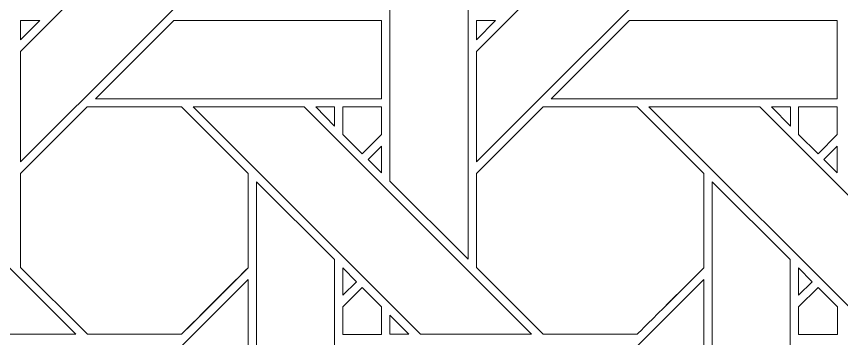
# Model space of a CAD drawing. Header units: inches. Extents: x 4.4 to 20.4, y 1.1 to 17.1.
# Drawn here: x 13.561 to 15.278, y 11.221 to 11.892 of the extents above; entities that cross this region are included whole.
import ezdxf

# ---------------------------------------------------------------- set-up
doc = ezdxf.new("R2010")
doc.units = ezdxf.units.IN
doc.header["$MEASUREMENT"] = 0
doc.layers.add('Design', color=7, linetype='Continuous', lineweight=0)

msp = doc.modelspace()

# ---------------------------------------------------------------- linework, layer by layer
at = {"layer": 'Design'}
for points, knots in [([(12.38285403781467, 17.09476386176223), (7.964575873480902, 17.09476386176223), (4.382854037814669, 13.51304202609592), (4.382854037814669, 9.094763861762152), (4.382854037814669, 4.676485697428384), (7.964575873480902, 1.094763861762152), (12.38285403781467, 1.094763861762152), (16.80113220214846, 1.094763861762152), (20.38285319010416, 4.676485697428384), (20.38285319010416, 9.094763861762152), (20.38285319010416, 13.51304202609592), (16.80113220214846, 17.09476386176223), (12.38285403781467, 17.09476386176223)], [0, 0, 0, 0, 1, 1, 1, 2, 2, 2, 3, 3, 3, 4, 4, 4, 4]), ([(12.38285399246456, 16.23880890138889), (8.437306717014545, 16.23880890138889), (5.23880895283777, 13.04031113721215), (5.23880895283777, 9.094763861762152), (5.23880895283777, 5.149216586312149), (8.437306717014545, 1.950718822135361), (12.38285399246456, 1.950718822135361), (16.32840126791459, 1.950718822135361), (19.52689827508111, 5.149216586312149), (19.52689827508111, 9.094763861762152), (19.52689827508111, 13.04031113721215), (16.32840126791459, 16.23880890138889), (12.38285399246456, 16.23880890138889)], [0, 0, 0, 0, 1, 1, 1, 2, 2, 2, 3, 3, 3, 4, 4, 4, 4]), ([(14.04279666476777, 12.06282806396484), (14.04279666476777, 12.06282806396484), (13.56912655300564, 11.58917151557074), (13.56912655300564, 11.58917151557074), (13.56912655300564, 11.58917151557074), (13.56912655300564, 11.81926812065972), (13.56912655300564, 11.81926812065972), (13.56912655300564, 11.81926812065972), (14.04279666476777, 12.29286363389757), (14.04279666476777, 12.29286363389757), (14.04279666476777, 12.29286363389757), (14.04279666476777, 12.06282806396484), (14.04279666476777, 12.06282806396484)], [0, 0, 0, 0, 1, 1, 1, 2, 2, 2, 3, 3, 3, 4, 4, 4, 4]), ([(14.99152628580737, 12.06282128228081), (14.99152628580737, 12.06282128228081), (14.51785617404514, 11.58917151557074), (14.51785617404514, 11.58917151557074), (14.51785617404514, 11.58917151557074), (14.51785617404514, 11.81926812065972), (14.51785617404514, 11.81926812065972), (14.51785617404514, 11.81926812065972), (14.99152628580737, 12.29286363389757), (14.99152628580737, 12.29286363389757), (14.99152628580737, 12.29286363389757), (14.99152628580737, 12.06282128228081), (14.99152628580737, 12.06282128228081)], [0, 0, 0, 0, 1, 1, 1, 2, 2, 2, 3, 3, 3, 4, 4, 4, 4]), ([(14.50070359971791, 11.38625929090712), (14.50070359971791, 11.38625929090712), (14.33778550889764, 11.54917738172743), (14.33778550889764, 11.54917738172743), (14.33778550889764, 11.54917738172743), (14.33778550889764, 11.98137580023871), (14.33778550889764, 11.98137580023871), (14.33778550889764, 11.98137580023871), (14.50070359971791, 11.98137580023871), (14.50070359971791, 11.98137580023871), (14.50070359971791, 11.98137580023871), (14.50070359971791, 11.38625929090712), (14.50070359971791, 11.38625929090712)], [0, 0, 0, 0, 1, 1, 1, 2, 2, 2, 3, 3, 3, 4, 4, 4, 4]), ([(13.60895707872179, 11.88346608479817), (13.60895707872179, 11.88346608479817), (13.56912655300564, 11.84363471137152), (13.56912655300564, 11.84363471137152), (13.56912655300564, 11.84363471137152), (13.56912655300564, 11.88346608479817), (13.56912655300564, 11.88346608479817), (13.56912655300564, 11.88346608479817), (13.60895707872179, 11.88346608479817), (13.60895707872179, 11.88346608479817)], [0, 0, 0, 0, 1, 1, 1, 2, 2, 2, 3, 3, 3, 3]), ([(14.32025146484375, 11.88345930311415), (14.32025146484375, 11.88345930311415), (14.32025146484375, 11.72065056694878), (14.32025146484375, 11.72065056694878), (14.32025146484375, 11.72065056694878), (13.72496541341146, 11.72065056694878), (13.72496541341146, 11.72065056694878), (13.72496541341146, 11.72065056694878), (13.88781483968099, 11.88345930311415), (13.88781483968099, 11.88345930311415), (13.88781483968099, 11.88345930311415), (14.32025146484375, 11.88345930311415), (14.32025146484375, 11.88345930311415)], [0, 0, 0, 0, 1, 1, 1, 2, 2, 2, 3, 3, 3, 4, 4, 4, 4]), ([(14.55768669976126, 11.88346608479817), (14.55768669976126, 11.88346608479817), (14.51785617404514, 11.84363471137152), (14.51785617404514, 11.84363471137152), (14.51785617404514, 11.84363471137152), (14.51785617404514, 11.88346608479817), (14.51785617404514, 11.88346608479817), (14.51785617404514, 11.88346608479817), (14.55768669976126, 11.88346608479817), (14.55768669976126, 11.88346608479817)], [0, 0, 0, 0, 1, 1, 1, 2, 2, 2, 3, 3, 3, 3]), ([(15.26898193359375, 11.88345930311415), (15.26898193359375, 11.88345930311415), (15.26898193359375, 11.72065056694878), (15.26898193359375, 11.72065056694878), (15.26898193359375, 11.72065056694878), (14.67369418674042, 11.72065056694878), (14.67369418674042, 11.72065056694878), (14.67369418674042, 11.72065056694878), (14.83654446072056, 11.88345930311415), (14.83654446072056, 11.88345930311415), (14.83654446072056, 11.88345930311415), (15.26898193359375, 11.88345930311415), (15.26898193359375, 11.88345930311415)], [0, 0, 0, 0, 1, 1, 1, 2, 2, 2, 3, 3, 3, 4, 4, 4, 4]), ([(13.68412695990668, 11.22986857096354), (13.68412695990668, 11.22986857096354), (13.45310465494791, 11.22986857096354), (13.45310465494791, 11.22986857096354), (13.45310465494791, 11.22986857096354), (12.97954305013021, 11.70351833767361), (12.97954305013021, 11.70351833767361), (12.97954305013021, 11.70351833767361), (13.21048397488064, 11.70351833767361), (13.21048397488064, 11.70351833767361), (13.21048397488064, 11.70351833767361), (13.68412695990668, 11.22986857096354), (13.68412695990668, 11.22986857096354)], [0, 0, 0, 0, 1, 1, 1, 2, 2, 2, 3, 3, 3, 4, 4, 4, 4]), ([(13.70783233642578, 11.70352342393663), (13.70783233642578, 11.70352342393663), (13.90404340955943, 11.70352342393663), (13.90404340955943, 11.70352342393663), (13.90404340955943, 11.70352342393663), (14.04278818766278, 11.56480238172743), (14.04278818766278, 11.56480238172743), (14.04278818766278, 11.56480238172743), (14.04278818766278, 11.36858791775173), (14.04278818766278, 11.36858791775173), (14.02498965793181, 11.35065290662977), (13.91306898329, 11.23891279432508), (13.9040840996636, 11.22990078396267), (13.9040840996636, 11.22990078396267), (13.70837317572699, 11.22990078396267), (13.70837317572699, 11.22990078396267), (13.70837317572699, 11.22990078396267), (13.56912824842665, 11.36913977728949), (13.56912824842665, 11.36913977728949), (13.56912824842665, 11.36913977728949), (13.56912824842665, 11.56480238172743), (13.56912824842665, 11.56480238172743), (13.56912824842665, 11.56480238172743), (13.70783233642578, 11.70352342393663), (13.70783233642578, 11.70352342393663)], [0, 0, 0, 0, 1, 1, 1, 2, 2, 2, 3, 3, 3, 4, 4, 4, 5, 5, 5, 6, 6, 6, 7, 7, 7, 8, 8, 8, 8]), ([(14.04278818766278, 11.36858791775173), (14.02441067165806, 11.35006798638237), (13.91260528564458, 11.23844994439019), (13.9040840996636, 11.22990078396267), (13.9040840996636, 11.22990078396267), (13.70837317572699, 11.22990078396267), (13.70837317572699, 11.22990078396267), (13.70837317572699, 11.22990078396267), (13.56912824842665, 11.36913977728949), (13.56912824842665, 11.36913977728949), (13.56912824842665, 11.36913977728949), (13.56912824842665, 11.56480238172743), (13.56912824842665, 11.56480238172743), (13.56912824842665, 11.56480238172743), (13.70783233642578, 11.70352342393663), (13.70783233642578, 11.70352342393663), (13.70783233642578, 11.70352342393663), (13.90404340955943, 11.70352342393663), (13.90404340955943, 11.70352342393663), (13.90404340955943, 11.70352342393663), (14.04278818766278, 11.56480238172743), (14.04278818766278, 11.56480238172743), (14.04278818766278, 11.56480238172743), (14.04278818766278, 11.36858791775173), (14.04278818766278, 11.36858791775173)], [0, 0, 0, 0, 1, 1, 1, 2, 2, 2, 3, 3, 3, 4, 4, 4, 5, 5, 5, 6, 6, 6, 7, 7, 7, 8, 8, 8, 8]), ([(14.63285658094625, 11.22986857096354), (14.63285658094625, 11.22986857096354), (14.40181986490888, 11.22986857096354), (14.40181986490888, 11.22986857096354), (14.40181986490888, 11.22986857096354), (13.92827182345917, 11.70351833767361), (13.92827182345917, 11.70351833767361), (13.92827182345917, 11.70351833767361), (14.15921274820958, 11.70351833767361), (14.15921274820958, 11.70351833767361), (14.15921274820958, 11.70351833767361), (14.63285658094625, 11.22986857096354), (14.63285658094625, 11.22986857096354)], [0, 0, 0, 0, 1, 1, 1, 2, 2, 2, 3, 3, 3, 4, 4, 4, 4]), ([(14.18333519829639, 11.70350477430555), (14.18333519829639, 11.70350477430555), (14.22278510199652, 11.70350477430555), (14.22278510199652, 11.70350477430555), (14.22278510199652, 11.70350477430555), (14.22278510199652, 11.66368103027344), (14.22278510199652, 11.66368103027344), (14.22278510199652, 11.66368103027344), (14.18333519829639, 11.70350477430555), (14.18333519829639, 11.70350477430555)], [0, 0, 0, 0, 1, 1, 1, 2, 2, 2, 3, 3, 3, 3]), ([(14.32025316026473, 11.7035403781467), (14.32025316026473, 11.7035403781467), (14.32025316026473, 11.64594184027778), (14.32025316026473, 11.64594184027778), (14.32025316026473, 11.64594184027778), (14.28031751844625, 11.60599178738064), (14.28031751844625, 11.60599178738064), (14.28031751844625, 11.60599178738064), (14.23998514811195, 11.64632924397786), (14.23998514811195, 11.64632924397786), (14.23998514811195, 11.64632924397786), (14.23998514811195, 11.7035403781467), (14.23998514811195, 11.7035403781467), (14.23998514811195, 11.7035403781467), (14.32025316026473, 11.7035403781467), (14.32025316026473, 11.7035403781467)], [0, 0, 0, 0, 1, 1, 1, 2, 2, 2, 3, 3, 3, 4, 4, 4, 5, 5, 5, 5]), ([(14.28031751844625, 11.60599178738064), (14.28031751844625, 11.60599178738064), (14.23998514811195, 11.64632924397786), (14.23998514811195, 11.64632924397786), (14.23998514811195, 11.64632924397786), (14.23998514811195, 11.7035403781467), (14.23998514811195, 11.7035403781467), (14.23998514811195, 11.7035403781467), (14.32025316026473, 11.7035403781467), (14.32025316026473, 11.7035403781467), (14.32025316026473, 11.7035403781467), (14.32025316026473, 11.64594184027778), (14.32025316026473, 11.64594184027778), (14.32025316026473, 11.64594184027778), (14.28031751844625, 11.60599178738064), (14.28031751844625, 11.60599178738064)], [0, 0, 0, 0, 1, 1, 1, 2, 2, 2, 3, 3, 3, 4, 4, 4, 5, 5, 5, 5]), ([(14.8528137207032, 11.22990078396267), (14.8528137207032, 11.22990078396267), (14.65710957845054, 11.22990078396267), (14.65710957845054, 11.22990078396267), (14.65710957845054, 11.22990078396267), (14.51786465115015, 11.36914316813151), (14.51786465115015, 11.36914316813151), (14.51786465115015, 11.36914316813151), (14.51786465115015, 11.56480238172743), (14.51786465115015, 11.56480238172743), (14.51786465115015, 11.56480238172743), (14.6565687391493, 11.70352342393663), (14.6565687391493, 11.70352342393663), (14.6565687391493, 11.70352342393663), (14.85277303059903, 11.70352342393663), (14.85277303059903, 11.70352342393663), (14.85277303059903, 11.70352342393663), (14.99152459038626, 11.56480238172743), (14.99152459038626, 11.56480238172743), (14.99152459038626, 11.56480238172743), (14.99152459038626, 11.36858791775173), (14.99152459038626, 11.36858791775173), (14.97372606065541, 11.35065290662977), (14.86179606119791, 11.23891279432508), (14.8528137207032, 11.22990078396267)], [0, 0, 0, 0, 1, 1, 1, 2, 2, 2, 3, 3, 3, 4, 4, 4, 5, 5, 5, 6, 6, 6, 7, 7, 7, 8, 8, 8, 8]), ([(14.99152459038626, 11.56480238172743), (14.99152459038626, 11.56480238172743), (14.99152459038626, 11.36858791775173), (14.99152459038626, 11.36858791775173), (14.9736514621311, 11.35058508978949), (14.86174519856778, 11.23885175916883), (14.8528137207032, 11.22990078396267), (14.8528137207032, 11.22990078396267), (14.65710957845054, 11.22990078396267), (14.65710957845054, 11.22990078396267), (14.65710957845054, 11.22990078396267), (14.51786465115015, 11.36914316813151), (14.51786465115015, 11.36914316813151), (14.51786465115015, 11.36914316813151), (14.51786465115015, 11.56480238172743), (14.51786465115015, 11.56480238172743), (14.51786465115015, 11.56480238172743), (14.6565687391493, 11.70352342393663), (14.6565687391493, 11.70352342393663), (14.6565687391493, 11.70352342393663), (14.85277303059903, 11.70352342393663), (14.85277303059903, 11.70352342393663), (14.85277303059903, 11.70352342393663), (14.99152459038626, 11.56480238172743), (14.99152459038626, 11.56480238172743)], [0, 0, 0, 0, 1, 1, 1, 2, 2, 2, 3, 3, 3, 4, 4, 4, 5, 5, 5, 6, 6, 6, 7, 7, 7, 8, 8, 8, 8]), ([(15.58158535427515, 11.22986857096354), (15.58158535427515, 11.22986857096354), (15.35054863823792, 11.22986857096354), (15.35054863823792, 11.22986857096354), (15.35054863823792, 11.22986857096354), (14.87700059678819, 11.70351833767361), (14.87700059678819, 11.70351833767361), (14.87700059678819, 11.70351833767361), (15.10794236924916, 11.70351833767361), (15.10794236924916, 11.70351833767361), (15.10794236924916, 11.70351833767361), (15.58158535427515, 11.22986857096354), (15.58158535427515, 11.22986857096354)], [0, 0, 0, 0, 1, 1, 1, 2, 2, 2, 3, 3, 3, 4, 4, 4, 4]), ([(15.132063123915, 11.70350477430555), (15.132063123915, 11.70350477430555), (15.17151387532554, 11.70350477430555), (15.17151387532554, 11.70350477430555), (15.17151387532554, 11.70350477430555), (15.17151387532554, 11.66368103027344), (15.17151387532554, 11.66368103027344), (15.17151387532554, 11.66368103027344), (15.132063123915, 11.70350477430555), (15.132063123915, 11.70350477430555)], [0, 0, 0, 0, 1, 1, 1, 2, 2, 2, 3, 3, 3, 3]), ([(15.26899041069876, 11.7035403781467), (15.26899041069876, 11.7035403781467), (15.26899041069876, 11.64594184027778), (15.26899041069876, 11.64594184027778), (15.26899041069876, 11.64594184027778), (15.22905307345917, 11.60599517822265), (15.22905307345917, 11.60599517822265), (15.22905307345917, 11.60599517822265), (15.18872918023001, 11.64632924397786), (15.18872918023001, 11.64632924397786), (15.18872918023001, 11.64632924397786), (15.18872918023001, 11.7035403781467), (15.18872918023001, 11.7035403781467), (15.18872918023001, 11.7035403781467), (15.26899041069876, 11.7035403781467), (15.26899041069876, 11.7035403781467)], [0, 0, 0, 0, 1, 1, 1, 2, 2, 2, 3, 3, 3, 4, 4, 4, 5, 5, 5, 5]), ([(15.22905307345917, 11.60599517822265), (15.22905307345917, 11.60599517822265), (15.18872918023001, 11.64632924397786), (15.18872918023001, 11.64632924397786), (15.18872918023001, 11.64632924397786), (15.18872918023001, 11.7035403781467), (15.18872918023001, 11.7035403781467), (15.18872918023001, 11.7035403781467), (15.26899041069876, 11.7035403781467), (15.26899041069876, 11.7035403781467), (15.26899041069876, 11.7035403781467), (15.26899041069876, 11.64594184027778), (15.26899041069876, 11.64594184027778), (15.26899041069876, 11.64594184027778), (15.22905307345917, 11.60599517822265), (15.22905307345917, 11.60599517822265)], [0, 0, 0, 0, 1, 1, 1, 2, 2, 2, 3, 3, 3, 4, 4, 4, 5, 5, 5, 5]), ([(14.32025146484375, 11.62167867024739), (14.32025146484375, 11.62167867024739), (14.32025146484375, 11.56651306152344), (14.32025146484375, 11.56651306152344), (14.32025146484375, 11.56651306152344), (14.29248216417098, 11.59389495849609), (14.29248216417098, 11.59389495849609), (14.29248216417098, 11.59389495849609), (14.32025146484375, 11.62167867024739), (14.32025146484375, 11.62167867024739)], [0, 0, 0, 0, 1, 1, 1, 2, 2, 2, 3, 3, 3, 3]), ([(15.26898193359375, 11.62167188856336), (15.26898193359375, 11.62167188856336), (15.26898193359375, 11.56650627983941), (15.26898193359375, 11.56650627983941), (15.26898193359375, 11.56650627983941), (15.2412109375, 11.59389495849609), (15.2412109375, 11.59389495849609), (15.2412109375, 11.59389495849609), (15.26898193359375, 11.62167188856336), (15.26898193359375, 11.62167188856336)], [0, 0, 0, 0, 1, 1, 1, 2, 2, 2, 3, 3, 3, 3]), ([(14.05993482801652, 10.95186869303385), (14.05993482801652, 10.95186869303385), (14.05993482801652, 11.5477066040039), (14.05993482801652, 11.5477066040039), (14.05993482801652, 11.5477066040039), (14.22269015842014, 11.38555823432074), (14.22269015842014, 11.38555823432074), (14.22269015842014, 11.38555823432074), (14.22269015842014, 10.95186869303385), (14.22269015842014, 10.95186869303385), (14.22269015842014, 10.95186869303385), (14.05993482801652, 10.95186869303385), (14.05993482801652, 10.95186869303385)], [0, 0, 0, 0, 1, 1, 1, 2, 2, 2, 3, 3, 3, 4, 4, 4, 4]), ([(15.0086500379775, 10.95186869303385), (15.0086500379775, 10.95186869303385), (15.0086500379775, 11.5477066040039), (15.0086500379775, 11.5477066040039), (15.0086500379775, 11.5477066040039), (15.1714172363282, 11.38555823432074), (15.1714172363282, 11.38555823432074), (15.1714172363282, 11.38555823432074), (15.1714172363282, 10.95186869303385), (15.1714172363282, 10.95186869303385), (15.1714172363282, 10.95186869303385), (15.0086500379775, 10.95186869303385), (15.0086500379775, 10.95186869303385)], [0, 0, 0, 0, 1, 1, 1, 2, 2, 2, 3, 3, 3, 4, 4, 4, 4]), ([(14.24000379774305, 11.31130048963759), (14.24000379774305, 11.31130048963759), (14.24000379774305, 11.36805216471354), (14.24000379774305, 11.36805216471354), (14.24000379774305, 11.36805216471354), (14.26818339029945, 11.3394792344835), (14.26818339029945, 11.3394792344835), (14.26818339029945, 11.3394792344835), (14.24000379774305, 11.31130048963759), (14.24000379774305, 11.31130048963759)], [0, 0, 0, 0, 1, 1, 1, 2, 2, 2, 3, 3, 3, 3]), ([(15.18873426649305, 11.31130048963759), (15.18873426649305, 11.31130048963759), (15.18873426649305, 11.36805894639757), (15.18873426649305, 11.36805894639757), (15.18873426649305, 11.36805894639757), (15.21691216362847, 11.3394792344835), (15.21691216362847, 11.3394792344835), (15.21691216362847, 11.3394792344835), (15.18873426649305, 11.31130048963759), (15.18873426649305, 11.31130048963759)], [0, 0, 0, 0, 1, 1, 1, 2, 2, 2, 3, 3, 3, 3]), ([(14.04279666476777, 11.11409929063585), (14.04279666476777, 11.11409929063585), (13.56912655300564, 10.64044189453125), (13.56912655300564, 10.64044189453125), (13.56912655300564, 10.64044189453125), (13.56912655300564, 10.87053934733073), (13.56912655300564, 10.87053934733073), (13.56912655300564, 10.87053934733073), (14.04279666476777, 11.34413486056857), (14.04279666476777, 11.34413486056857), (14.04279666476777, 11.34413486056857), (14.04279666476777, 11.11409929063585), (14.04279666476777, 11.11409929063585)], [0, 0, 0, 0, 1, 1, 1, 2, 2, 2, 3, 3, 3, 4, 4, 4, 4]), ([(14.99152628580737, 11.11410607231988), (14.99152628580737, 11.11410607231988), (14.51785617404514, 10.64044189453125), (14.51785617404514, 10.64044189453125), (14.51785617404514, 10.64044189453125), (14.51785617404514, 10.87053934733073), (14.51785617404514, 10.87053934733073), (14.51785617404514, 10.87053934733073), (14.99152628580737, 11.3441416422526), (14.99152628580737, 11.3441416422526), (14.99152628580737, 11.3441416422526), (14.99152628580737, 11.11410607231988), (14.99152628580737, 11.11410607231988)], [0, 0, 0, 0, 1, 1, 1, 2, 2, 2, 3, 3, 3, 4, 4, 4, 4]), ([(14.24000549316403, 11.22965579562717), (14.24000549316403, 11.22965579562717), (14.24000549316403, 11.28694237603081), (14.24000549316403, 11.28694237603081), (14.24000549316403, 11.28694237603081), (14.28033108181431, 11.32727644178602), (14.28033108181431, 11.32727644178602), (14.28033108181431, 11.32727644178602), (14.3206617567275, 11.28695254855685), (14.3206617567275, 11.28695254855685), (14.3206617567275, 11.28695254855685), (14.3206617567275, 11.22965579562717), (14.3206617567275, 11.22965579562717), (14.3206617567275, 11.22965579562717), (14.24000549316403, 11.22965579562717), (14.24000549316403, 11.22965579562717)], [0, 0, 0, 0, 1, 1, 1, 2, 2, 2, 3, 3, 3, 4, 4, 4, 5, 5, 5, 5]), ([(14.28033108181431, 11.32727644178602), (14.28033108181431, 11.32727644178602), (14.3206617567275, 11.28695254855685), (14.3206617567275, 11.28695254855685), (14.3206617567275, 11.28695254855685), (14.3206617567275, 11.22965579562717), (14.3206617567275, 11.22965579562717), (14.3206617567275, 11.22965579562717), (14.24000549316403, 11.22965579562717), (14.24000549316403, 11.22965579562717), (14.24000549316403, 11.22965579562717), (14.24000549316403, 11.28694237603081), (14.24000549316403, 11.28694237603081), (14.24000549316403, 11.28694237603081), (14.28033108181431, 11.32727644178602), (14.28033108181431, 11.32727644178602)], [0, 0, 0, 0, 1, 1, 1, 2, 2, 2, 3, 3, 3, 4, 4, 4, 5, 5, 5, 5]), ([(15.18874274359806, 11.22965579562717), (15.18874274359806, 11.22965579562717), (15.18874274359806, 11.28694576687283), (15.18874274359806, 11.28694576687283), (15.18874274359806, 11.28694576687283), (15.22906663682723, 11.32727644178602), (15.22906663682723, 11.32727644178602), (15.22906663682723, 11.32727644178602), (15.26939731174042, 11.28695254855685), (15.26939731174042, 11.28695254855685), (15.26939731174042, 11.28695254855685), (15.26939731174042, 11.22965579562717), (15.26939731174042, 11.22965579562717), (15.26939731174042, 11.22965579562717), (15.18874274359806, 11.22965579562717), (15.18874274359806, 11.22965579562717)], [0, 0, 0, 0, 1, 1, 1, 2, 2, 2, 3, 3, 3, 4, 4, 4, 5, 5, 5, 5]), ([(15.22906663682723, 11.32727644178602), (15.22906663682723, 11.32727644178602), (15.26939731174042, 11.28695254855685), (15.26939731174042, 11.28695254855685), (15.26939731174042, 11.28695254855685), (15.26939731174042, 11.22965579562717), (15.26939731174042, 11.22965579562717), (15.26939731174042, 11.22965579562717), (15.18874274359806, 11.22965579562717), (15.18874274359806, 11.22965579562717), (15.18874274359806, 11.22965579562717), (15.18874274359806, 11.28694576687283), (15.18874274359806, 11.28694576687283), (15.18874274359806, 11.28694576687283), (15.22906663682723, 11.32727644178602), (15.22906663682723, 11.32727644178602)], [0, 0, 0, 0, 1, 1, 1, 2, 2, 2, 3, 3, 3, 4, 4, 4, 5, 5, 5, 5]), ([(14.33790757921014, 11.22986178927951), (14.33790757921014, 11.22986178927951), (14.33790757921014, 11.26965247260199), (14.33790757921014, 11.26965247260199), (14.33790757921014, 11.26965247260199), (14.37761773003472, 11.22986178927951), (14.37761773003472, 11.22986178927951), (14.37761773003472, 11.22986178927951), (14.33790757921014, 11.22986178927951), (14.33790757921014, 11.22986178927951)], [0, 0, 0, 0, 1, 1, 1, 2, 2, 2, 3, 3, 3, 3])]:
    msp.add_open_spline(points, degree=3, knots=knots, dxfattribs=at)

doc.saveas('drawing.dxf')
